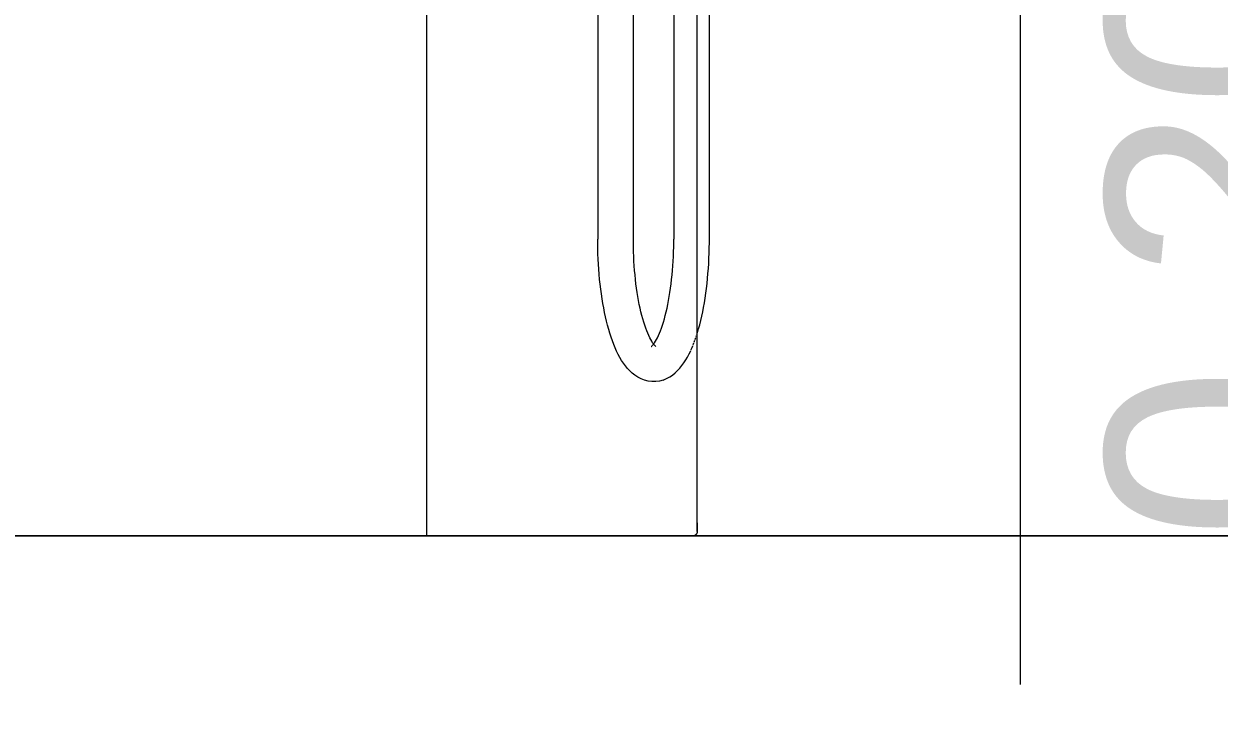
# Model space of a CAD drawing. Header units: metres. Extents: x -0.9 to 62, y -37.3 to 60.
# Drawn here: x 30.3134 to 30.7159, y -0.06 to 0.1725 of the extents above; entities that cross this region are included whole.
import ezdxf

# ---------------------------------------------------------------- set-up
doc = ezdxf.new("R2010")
doc.units = ezdxf.units.M
doc.linetypes.add('IMPORT-DASHED2 _4_', pattern=[0.375, 0.25, -0.125])
for name, color, linetype, lineweight in [('A-ANNO-DIMS', 7, 'Continuous', 5), ('A-ANNO-DIMS-25', 7, 'Continuous', 5), ('A-DETL', 7, 'Continuous', 5), ('AL_MOBILIARIO', 7, 'Continuous', 5), ('AL_WC-COZ-AS', 7, 'Continuous', 5), ('ARQ-COTA-50', 7, 'Continuous', 5), ('ARQ-ELEV6', 7, 'Continuous', 5), ('ARQ-PAR', 7, 'Continuous', 5), ('ARQ-PIS', 7, 'Continuous', 5), ('ARQ-PROJ', 7, 'IMPORT-DASHED2 _4_', 5), ('ARQ-SAN', 7, 'Continuous', 5), ('P-SANR-FIXT', 7, 'Continuous', 5)]:
    doc.layers.add(name, color=color, linetype=linetype, lineweight=lineweight)
doc.layers.add('ARQ_1100_BASE_TÉRREO_GARAGEM_dwg', color=7, linetype='Continuous', lineweight=5, true_color=0x767676)
doc.styles.add('Arial_2', font='arial.ttf', dxfattribs={"height": 0.075})
doc.dimstyles.new('Diagonal_-_2_mm_Arial_-_PRETO', dxfattribs={"dimscale": 0.3048, "dimtxt": 0.076519, "dimasz": 0.246063, "dimexe": 0.19685, "dimexo": 0.123031, "dimgap": 0.04101, "dimtad": 1, "dimrnd": 0.01, "dimzin": 0, "dimdsep": 46, "dimtxsty": 'Arial_2', "dimblk1": 'OBLIQUE', "dimblk2": 'OBLIQUE', "dimsah": 1, "dimcen": 0.09, "dimdle": 0.19685, "dimazin": 0, "dimtfac": 1, "dimtdec": 4, "dimtix": 1, "dimtmove": 0, "dimatfit": 3, "dimfxl": 1, "dimtvp": 1, "dimtolj": 1, "dimtzin": 0, "dimarcsym": 2})

# ---------------------------------------------------------------- blocks, each defined once
blk = doc.blocks.new('ARQ_1100_BASE_TÉRREO_GARAGEM_dwg_BACIA-3723938-CC')
at = {"layer": 'ARQ-SAN'}
for p, q in [((58.72185, 0), (59.02521, 0)), ((59.04785, 0), (59.02284, 0)), ((59.06359, 0), (59.03859, 0)), ((59.15685, 0), (59.04785, 0)), ((59.06315, 0), (59.05603, 0)), ((59.15682, 0), (59.14828, 0)), ((59.17182, 0), (59.15682, 0)), ((59.17185, 0), (59.15685, 0)), ((59.17185, 0), (59.17183, 0))]:
    blk.add_line(p, q, dxfattribs=at)
at = {"layer": 'ARQ-SAN', "color": 253, "true_color": 0xa6a6a6}
for p, q in [((58.92184, 0), (59.02514, 0)), ((58.96152, 0), (58.95933, 0)), ((58.97433, 0), (58.95933, 0)), ((58.97434, 0), (58.95934, 0)), ((58.97434, 0), (58.95934, 0)), ((58.97433, 0), (58.96152, 0)), ((59.04782, 0), (59.02282, 0)), ((59.02284, 0), (59.02283, 0)), ((59.06356, 0), (59.03866, 0)), ((59.06315, 0), (59.04782, 0)), ((59.14828, 0), (59.04782, 0)), ((59.10716, 0), (59.06966, 0)), ((59.09465, 0), (59.06966, 0)), ((59.09465, 0), (59.07754, 0)), ((59.11177, 0), (59.07754, 0)), ((59.10715, 0), (59.09465, 0)), ((59.11177, 0), (59.09465, 0)), ((59.11966, 0), (59.10715, 0))]:
    blk.add_line(p, q, dxfattribs=at)
blk = doc.blocks.new('ARQ_1100_BASE_TÉRREO_GARAGEM_dwg_CHUVEIRO-3723939-CC')
at = {"layer": 'ARQ-SAN'}
for p, q in [((59.15437, 0), (59.17147, 0)), ((59.15437, 0), (59.17147, 0)), ((59.15437, 0), (59.17147, 0)), ((59.15438, 0), (59.17147, 0)), ((58.79179, 0), (59.17183, 0)), ((59.17183, 0), (58.79179, 0)), ((59.11438, 0), (59.15437, 0)), ((59.1144, 0), (59.15437, 0)), ((59.15437, 0), (59.1144, 0)), ((59.15438, 0), (59.1144, 0))]:
    blk.add_line(p, q, dxfattribs=at)
blk = doc.blocks.new('ARQ_1100_BASE_TÉRREO_GARAGEM_dwg_gel_1p-3723942-CC')
at = {"layer": 'AL_WC-COZ-AS'}
for p, q in [((59.09997, 0), (58.38997, 0)), ((58.95628, 0), (58.53362, 0)), ((58.97134, 0), (58.95628, 0)), ((58.38997, 0), (59.09997, 0)), ((59.09997, 0), (58.38997, 0)), ((58.38997, 0), (59.09997, 0)), ((59.08997, 0), (58.39997, 0)), ((58.39997, 0), (59.08997, 0)), ((59.08297, 0), (59.10297, 0)), ((59.10297, 0), (59.09997, 0))]:
    blk.add_line(p, q, dxfattribs=at)
blk = doc.blocks.new('ARQ_1100_BASE_TÉRREO_GARAGEM_dwg_fog_3p-3723943-CC')
at = {"layer": 'AL_WC-COZ-AS'}
for p, q in [((58.87225, 0), (58.9282, 0)), ((58.87225, 0), (58.92821, 0)), ((58.89467, 0), (58.99486, 0)), ((58.8947, 0), (58.99482, 0)), ((58.91839, 0), (58.9701, 0)), ((58.91839, 0), (58.9701, 0)), ((58.92839, 0), (58.96546, 0)), ((58.92839, 0), (58.96546, 0)), ((58.96028, 0), (59.01625, 0)), ((58.96029, 0), (59.01625, 0)), ((58.52654, 0), (59.12354, 0)), ((59.12354, 0), (58.52654, 0)), ((58.53654, 0), (59.11354, 0)), ((59.11354, 0), (58.53654, 0)), ((58.57654, 0), (59.07354, 0)), ((59.07354, 0), (58.57654, 0))]:
    blk.add_line(p, q, dxfattribs=at)
blk = doc.blocks.new('ARQ_1100_BASE_TÉRREO_GARAGEM_dwg_cam_p-3723945-CC')
at = {"layer": 'AL_MOBILIARIO'}
for p, q in [((57.00384, 0), (59.4641, 0)), ((59.4641, 0), (57.00384, 0)), ((59.31417, 0), (57.00384, 0)), ((57.00384, 0), (59.31417, 0))]:
    blk.add_line(p, q, dxfattribs=at)
blk = doc.blocks.new('ARQ_1100_BASE_TÉRREO_GARAGEM_dwg-3696053-CC')
at = {"layer": 'ARQ-COTA-50'}
blk.add_line((59.50591, 0), (57.00384, 0), dxfattribs=at)
at = {"layer": 'ARQ-ELEV6'}
blk.add_line((57.00384, 0), (59.37183, 0), dxfattribs=at)
at = {"layer": 'ARQ-PAR'}
for p, q in [((57.00384, 0), (59.50591, 0)), ((59.50591, 0), (57.00384, 0)), ((59.50591, 0), (57.00384, 0)), ((57.00384, 0), (59.17183, 0)), ((59.17183, 0), (57.00384, 0)), ((57.00384, 0), (59.17183, 0)), ((59.17183, 0), (57.20183, 0)), ((57.87183, 0), (59.17183, 0))]:
    blk.add_line(p, q, dxfattribs=at)
at = {"layer": 'ARQ-PIS'}
blk.add_line((59.17183, 0), (57.87183, 0), dxfattribs=at)
blk.add_line((59.17183, 0), (57.87183, 0), dxfattribs=at)
at = {"layer": 'ARQ-PROJ'}
for p, q in [((59.50591, 0), (57.00384, 0)), ((57.00384, 0), (59.50591, 0))]:
    blk.add_line(p, q, dxfattribs=at)
at = {"layer": 'ARQ-SAN', "color": 253, "true_color": 0xa6a6a6}
blk.add_line((59.14828, 0), (58.92184, 0), dxfattribs=at)
at = {"layer": 'ARQ-SAN'}
blk.add_line((59.17183, 0), (59.14828, 0), dxfattribs=at)
for name in ['ARQ_1100_BASE_TÉRREO_GARAGEM_dwg_cam_p-3723945-CC', 'ARQ_1100_BASE_TÉRREO_GARAGEM_dwg_cam_p-3723945-CC', 'ARQ_1100_BASE_TÉRREO_GARAGEM_dwg_cam_p-3723945-CC', 'ARQ_1100_BASE_TÉRREO_GARAGEM_dwg_cam_p-3723945-CC', 'ARQ_1100_BASE_TÉRREO_GARAGEM_dwg_gel_1p-3723942-CC', 'ARQ_1100_BASE_TÉRREO_GARAGEM_dwg_fog_3p-3723943-CC', 'ARQ_1100_BASE_TÉRREO_GARAGEM_dwg_BACIA-3723938-CC', 'ARQ_1100_BASE_TÉRREO_GARAGEM_dwg_CHUVEIRO-3723939-CC']:
    blk.add_blockref(name, (0, 0))
blk = doc.blocks.new('UT_Bacia com caixa acoplada - UT_Bacia com caixa acoplada-3720114-CC')
at = {"layer": 'P-SANR-FIXT'}
for p, q in [((59.15183, 0.00445), (59.15183, 0.20647)), ((58.743, 0), (59.14828, 0)), ((59.14828, 0), (59.15035, 0))]:
    blk.add_line(p, q, dxfattribs=at)
at = {"layer": 'P-SANR-FIXT', "color": 253, "true_color": 0xa6a6a6}
blk.add_line((59.15048, 0.00001), (59.15042, 0), dxfattribs=at)
at = {"layer": 'P-SANR-FIXT', "flags": 128}
for points in [[(59.15183, 0.00149), (59.15183, 0.00149), (59.15183, 0.00149), (59.15183, 0.00151), (59.15183, 0.00152), (59.15183, 0.00154), (59.15183, 0.00156), (59.15183, 0.00159), (59.15183, 0.00163), (59.15183, 0.00166), (59.15183, 0.0017), (59.15183, 0.00175), (59.15183, 0.0018), (59.15183, 0.00185), (59.15183, 0.00191), (59.15183, 0.00197), (59.15183, 0.00203), (59.15183, 0.0021), (59.15183, 0.00217), (59.15183, 0.00224), (59.15183, 0.00232), (59.15183, 0.0024), (59.15183, 0.00248), (59.15183, 0.00257), (59.15183, 0.00266), (59.15183, 0.00275), (59.15183, 0.00285), (59.15183, 0.00294), (59.15183, 0.00304), (59.15183, 0.00314), (59.15183, 0.00324), (59.15183, 0.00335), (59.15183, 0.00345), (59.15183, 0.00356), (59.15183, 0.00366), (59.15183, 0.00377), (59.15183, 0.00388), (59.15183, 0.00399), (59.15183, 0.0041), (59.15183, 0.00421), (59.15183, 0.00432), (59.15183, 0.00443), (59.15183, 0.00445)], [(59.15183, 0.00445), (59.15183, 0.00434), (59.15183, 0.00423), (59.15183, 0.00412), (59.15183, 0.00401)], [(59.15183, 0.00149), (59.15183, 0.00143), (59.15183, 0.00137), (59.15182, 0.00131), (59.15182, 0.00125), (59.1518, 0.00119), (59.15179, 0.00113), (59.15178, 0.00107), (59.15176, 0.00102), (59.15174, 0.00096), (59.15172, 0.00091), (59.15169, 0.00085), (59.15167, 0.0008), (59.15164, 0.00075), (59.15161, 0.0007), (59.15157, 0.00065), (59.15154, 0.0006), (59.1515, 0.00055), (59.15147, 0.00051)], [(59.15183, 0.00186), (59.15183, 0.00181), (59.15183, 0.00176), (59.15183, 0.00171), (59.15183, 0.00167), (59.15183, 0.00163), (59.15183, 0.0016), (59.15183, 0.00157), (59.15183, 0.00154), (59.15183, 0.00152), (59.15183, 0.00151), (59.15183, 0.0015), (59.15183, 0.00149), (59.15183, 0.00149)]]:
    blk.add_lwpolyline(points, dxfattribs=at)
at = {"layer": 'P-SANR-FIXT', "color": 7, "true_color": 0xf3f3f3, "flags": 128}
for points in [[(59.15042, 0), (59.15036, 0), (59.15035, 0)], [(59.15077, 0.00006), (59.15072, 0.00005), (59.15066, 0.00003)]]:
    blk.add_lwpolyline(points, dxfattribs=at)
at = {"layer": 'P-SANR-FIXT', "color": 253, "true_color": 0xa6a6a6, "flags": 128}
for points in [[(59.15066, 0.00003), (59.1506, 0.00002), (59.15054, 0.00001), (59.15048, 0.00001)], [(59.15105, 0.00018), (59.151, 0.00015), (59.15094, 0.00012), (59.15089, 0.0001), (59.15083, 0.00008), (59.15077, 0.00006)], [(59.15134, 0.00038), (59.1513, 0.00034), (59.15125, 0.0003), (59.1512, 0.00027), (59.15115, 0.00024)], [(59.15183, 0.00401), (59.15183, 0.0039), (59.15183, 0.00379), (59.15183, 0.00368), (59.15183, 0.00358), (59.15183, 0.00347), (59.15183, 0.00337), (59.15183, 0.00326), (59.15183, 0.00316), (59.15183, 0.00306), (59.15183, 0.00296), (59.15183, 0.00286), (59.15183, 0.00277), (59.15183, 0.00268), (59.15183, 0.00259), (59.15183, 0.0025), (59.15183, 0.00242), (59.15183, 0.00234), (59.15183, 0.00226), (59.15183, 0.00218), (59.15183, 0.00211), (59.15183, 0.00204), (59.15183, 0.00198), (59.15183, 0.00192), (59.15183, 0.00186)]]:
    blk.add_lwpolyline(points, dxfattribs=at)
at = {"layer": 'P-SANR-FIXT', "color": 254, "true_color": 0xdfdfdf, "flags": 128}
for points in [[(59.15115, 0.00024), (59.1511, 0.0002), (59.15105, 0.00018)], [(59.15147, 0.00051), (59.15143, 0.00046), (59.15138, 0.00042), (59.15134, 0.00038)]]:
    blk.add_lwpolyline(points, dxfattribs=at)
blk = doc.blocks.new('UT_Ducha higiênica - UT_Ducha higiênica-3698909-CC')
at = {"layer": 'P-SANR-FIXT', "color": 253, "true_color": 0xa6a6a6}
for p, q in [((59.11834, 0.193), (59.11834, 0.1)), ((59.13034, 0.1), (59.13034, 0.193)), ((59.14396, 0.193), (59.14396, 0.1)), ((59.15084, 0.06529), (59.15108, 0.06592)), ((59.15119, 0.06624), (59.1514, 0.06685)), ((59.15151, 0.06717), (59.15164, 0.06757)), ((59.15168, 0.06771), (59.15178, 0.06803))]:
    blk.add_line(p, q, dxfattribs=at)
at = {"layer": 'P-SANR-FIXT'}
blk.add_line((59.15596, 0.1), (59.15596, 0.18927), dxfattribs=at)
at = {"layer": 'P-SANR-FIXT', "color": 253, "true_color": 0xa6a6a6, "flags": 128}
for points in [[(59.14039, 0.05254), (59.13916, 0.0522), (59.13789, 0.05203), (59.13659, 0.05201), (59.13531, 0.05217), (59.13408, 0.05248), (59.13292, 0.05293), (59.13185, 0.05348), (59.13087, 0.05412), (59.12997, 0.05484), (59.12915, 0.05561), (59.12838, 0.05643), (59.12768, 0.05729), (59.12701, 0.0582), (59.12639, 0.05915), (59.12581, 0.06014), (59.12525, 0.06118), (59.12472, 0.06226), (59.12422, 0.06338), (59.12374, 0.06454), (59.12328, 0.06575), (59.12285, 0.06699), (59.12243, 0.06828), (59.12204, 0.06961), (59.12166, 0.07098), (59.12131, 0.07238), (59.12097, 0.07382), (59.12065, 0.0753), (59.12035, 0.07681), (59.12008, 0.07835), (59.11982, 0.07992), (59.11958, 0.08152), (59.11936, 0.08314), (59.11917, 0.08479), (59.11899, 0.08645), (59.11883, 0.08814), (59.1187, 0.08984), (59.11859, 0.09156), (59.11849, 0.09329), (59.11842, 0.09503), (59.11837, 0.09678), (59.11834, 0.09853), (59.11834, 0.1)], [(59.13793, 0.06383), (59.13789, 0.06386), (59.13778, 0.06395), (59.13761, 0.06411), (59.13739, 0.06436), (59.13713, 0.06468), (59.13684, 0.06509), (59.13653, 0.06558), (59.1362, 0.06614), (59.13586, 0.06678), (59.13552, 0.0675), (59.13518, 0.06828), (59.13483, 0.06913), (59.13449, 0.07004), (59.13416, 0.07102), (59.13383, 0.07205), (59.13351, 0.07313), (59.1332, 0.07427), (59.13291, 0.07546), (59.13262, 0.0767), (59.13235, 0.07798), (59.1321, 0.0793), (59.13186, 0.08066), (59.13163, 0.08205), (59.13142, 0.08348), (59.13123, 0.08494), (59.13106, 0.08643), (59.1309, 0.08794), (59.13077, 0.08947), (59.13065, 0.09103), (59.13055, 0.0926), (59.13047, 0.09418), (59.1304, 0.09577), (59.13036, 0.09737), (59.13034, 0.09897), (59.13034, 0.1)], [(59.13981, 0.07004), (59.14014, 0.07102), (59.14047, 0.07205), (59.14079, 0.07313), (59.1411, 0.07427), (59.14139, 0.07546), (59.14168, 0.0767), (59.14195, 0.07798), (59.1422, 0.0793), (59.14244, 0.08066), (59.14267, 0.08205), (59.14288, 0.08348), (59.14307, 0.08494), (59.14324, 0.08643), (59.1434, 0.08794), (59.14353, 0.08947), (59.14365, 0.09103), (59.14375, 0.0926), (59.14383, 0.09418), (59.14389, 0.09577), (59.14394, 0.09737), (59.14396, 0.09897), (59.14396, 0.1)], [(59.13717, 0.06468), (59.13746, 0.06509), (59.13777, 0.06558), (59.1381, 0.06614), (59.13843, 0.06678), (59.13878, 0.0675), (59.13912, 0.06828), (59.13947, 0.06913), (59.13981, 0.07004)], [(59.15046, 0.06432), (59.15062, 0.06471), (59.15073, 0.06501)], [(59.13637, 0.06383), (59.13641, 0.06386), (59.13652, 0.06395), (59.13669, 0.06411), (59.13691, 0.06436)], [(59.14039, 0.05254), (59.14153, 0.053), (59.14259, 0.05357), (59.14356, 0.05422), (59.14445, 0.05494), (59.14526, 0.05572), (59.14602, 0.05654), (59.14672, 0.05741), (59.14737, 0.05833), (59.14799, 0.05929), (59.14857, 0.06029), (59.14912, 0.06133), (59.14965, 0.06241)], [(59.14975, 0.06265), (59.15015, 0.06354), (59.15035, 0.06404)]]:
    blk.add_lwpolyline(points, dxfattribs=at)
at = {"layer": 'P-SANR-FIXT', "flags": 128}
blk.add_lwpolyline([(59.15192, 0.06846), (59.15231, 0.0698), (59.15269, 0.07117), (59.15304, 0.07258), (59.15337, 0.07402), (59.15369, 0.07551), (59.15398, 0.07702), (59.15426, 0.07856), (59.15451, 0.08014), (59.15475, 0.08174), (59.15496, 0.08337), (59.15516, 0.08502), (59.15533, 0.08669), (59.15548, 0.08838), (59.15562, 0.09008), (59.15573, 0.0918), (59.15582, 0.09353), (59.15588, 0.09527), (59.15593, 0.09702), (59.15596, 0.09877), (59.15596, 0.1)], dxfattribs=at)
blk = doc.blocks.new('DIMBLOCK15-CC')
at = {"layer": 'A-ANNO-DIMS-25'}
for p, q in [((30.78768, 0.26), (30.78768, -0.06)), ((30.78768, 0.2), (30.59763, 0.2)), ((30.78768, 0.2), (30.84768, 0.2)), ((30.78768, 0), (30.72768, 0)), ((30.78768, 0), (30.80322, 0))]:
    blk.add_line(p, q, dxfattribs=at)
at = {"layer": 'A-ANNO-DIMS-25', "lineweight": 20}
for p, q in [((30.78768, 0.2), (30.75018, 0.2375)), ((30.78768, 0.2), (30.82518, 0.1625)), ((30.78768, 0), (30.75018, 0.0375)), ((30.78768, 0), (30.82518, -0.0375))]:
    blk.add_line(p, q, dxfattribs=at)
at = {"layer": 'A-ANNO-DIMS-25', "color": 0, "insert": (30.67782, -0.00124), "char_height": 0.075, "width": 0.2429787, "attachment_point": 1, "rotation": 90, "line_spacing_factor": 0.941778, "style": 'Arial_2'}
blk.add_mtext('0,20', dxfattribs=at)
blk = doc.blocks.new('_Oblique')
at = {"color": 0, "linetype": 'ByBlock', "lineweight": -2}
blk.add_line((-0.5, -0.5), (0.5, 0.5), dxfattribs=at)
blk = doc.blocks.new('DIMBLOCK16-CC')
at = {"layer": 'A-ANNO-DIMS-25'}
for p, q in [((30.88875, 1.26), (30.88875, -0.06)), ((30.88875, 1.2), (30.65612, 1.2)), ((30.88875, 1.2), (30.94875, 1.2)), ((30.88875, 0), (30.82875, 0)), ((30.88875, 0), (30.93151, 0))]:
    blk.add_line(p, q, dxfattribs=at)
at = {"layer": 'A-ANNO-DIMS-25', "lineweight": 20}
for p, q in [((30.88875, 1.2), (30.85125, 1.2375)), ((30.88875, 1.2), (30.92625, 1.1625)), ((30.88875, 0), (30.85125, 0.0375)), ((30.88875, 0), (30.92625, -0.0375))]:
    blk.add_line(p, q, dxfattribs=at)
at = {"layer": 'A-ANNO-DIMS-25', "color": 0, "insert": (30.77888, 0.49876), "char_height": 0.075, "width": 0.2429787, "attachment_point": 1, "rotation": 90, "line_spacing_factor": 0.941778, "style": 'Arial_2'}
blk.add_mtext('1,20', dxfattribs=at)
blk = doc.blocks.new('DIMBLOCK17-CC')
at = {"layer": 'A-ANNO-DIMS-25'}
for p, q in [((31.06408, 1.86), (31.06408, -0.06)), ((31.06408, 1.8), (30.64662, 1.8)), ((31.06408, 1.8), (31.12408, 1.8)), ((31.06408, 0), (30.93151, 0)), ((31.06408, 0), (31.12408, 0))]:
    blk.add_line(p, q, dxfattribs=at)
at = {"layer": 'A-ANNO-DIMS-25', "lineweight": 20}
for p, q in [((31.06408, 1.8), (31.02658, 1.8375)), ((31.06408, 1.8), (31.10158, 1.7625)), ((31.06408, 0), (31.02658, 0.0375)), ((31.06408, 0), (31.10158, -0.0375))]:
    blk.add_line(p, q, dxfattribs=at)
at = {"layer": 'A-ANNO-DIMS-25', "color": 0, "insert": (30.95421, 0.79876), "char_height": 0.075, "width": 0.2429787, "attachment_point": 1, "rotation": 90, "line_spacing_factor": 0.941778, "style": 'Arial_2'}
blk.add_mtext('1,80', dxfattribs=at)
blk = doc.blocks.new('DIMBLOCK18-CC')
at = {"layer": 'A-ANNO-DIMS-25'}
for p, q in [((31.24653, 2.16), (31.24653, -0.06)), ((31.24653, 2.1), (30.59762, 2.1)), ((31.24653, 2.1), (31.30653, 2.1)), ((31.24653, 0), (30.93151, 0)), ((31.24653, 0), (31.30653, 0))]:
    blk.add_line(p, q, dxfattribs=at)
at = {"layer": 'A-ANNO-DIMS-25', "lineweight": 20}
for p, q in [((31.24653, 2.1), (31.20903, 2.1375)), ((31.24653, 2.1), (31.28403, 2.0625)), ((31.24653, 0), (31.20903, 0.0375)), ((31.24653, 0), (31.28403, -0.0375))]:
    blk.add_line(p, q, dxfattribs=at)
at = {"layer": 'A-ANNO-DIMS-25', "color": 0, "insert": (31.13666, 0.94876), "char_height": 0.075, "width": 0.2429787, "attachment_point": 1, "rotation": 90, "line_spacing_factor": 0.941778, "style": 'Arial_2'}
blk.add_mtext('2,10', dxfattribs=at)

msp = doc.modelspace()

# ---------------------------------------------------------------- linework, layer by layer
at = {"layer": 'A-DETL', "color": 9, "true_color": 0xc0c0c0}
for p, q in [((30.44905, 0), (30.44905, 4.95)), ((30.64905, -0.05), (30.64905, 4.95))]:
    msp.add_line(p, q, dxfattribs=at)

# ---------------------------------------------------------------- block references
at = {"layer": 'ARQ_1100_BASE_TÉRREO_GARAGEM_dwg', "color": 7}
msp.add_blockref('ARQ_1100_BASE_TÉRREO_GARAGEM_dwg-3696053-CC', (-28.61171, 0), dxfattribs=at)
at = {"layer": 'P-SANR-FIXT', "color": 253, "true_color": 0xa6a6a6}
for name in ['UT_Ducha higiênica - UT_Ducha higiênica-3698909-CC', 'UT_Bacia com caixa acoplada - UT_Bacia com caixa acoplada-3720114-CC']:
    msp.add_blockref(name, (-28.61171, 0), dxfattribs=at)

# ---------------------------------------------------------------- dimensions: what is measured, and where the dimension line sits
at = {"layer": 'A-ANNO-DIMS'}
for base, p1, p2, override, picture, middle in [((31.24653, 0), (30.56012, 2.1), (30.89897, 0), {"dimpost": '<>', "dimfxl": 2.127162}, 'DIMBLOCK18-CC', (31.19573, 1.05)), ((31.06408, 0), (30.60912, 1.8), (30.89897, 0), {"dimpost": '<>', "dimfxl": 1.823188}, 'DIMBLOCK17-CC', (31.01328, 0.9)), ((30.88875, 0), (30.61862, 1.2), (30.94178, 0), {"dimpost": '<>', "dimfxl": 1.242753}, 'DIMBLOCK16-CC', (30.83796, 0.6)), ((30.78768, 0), (30.56013, 0.2), (30.84072, 0), {"dimpost": '<>', "dimfxl": 0.344575}, 'DIMBLOCK15-CC', (30.73689, 0.1))]:
    dim = msp.add_linear_dim(base=base, p1=p1, p2=p2, angle=90, dimstyle='Diagonal_-_2_mm_Arial_-_PRETO', override=override, dxfattribs=at)
    dim.commit()
    dim.dimension.update_dxf_attribs({"geometry": picture, "text_midpoint": middle})

doc.saveas('drawing.dxf')
